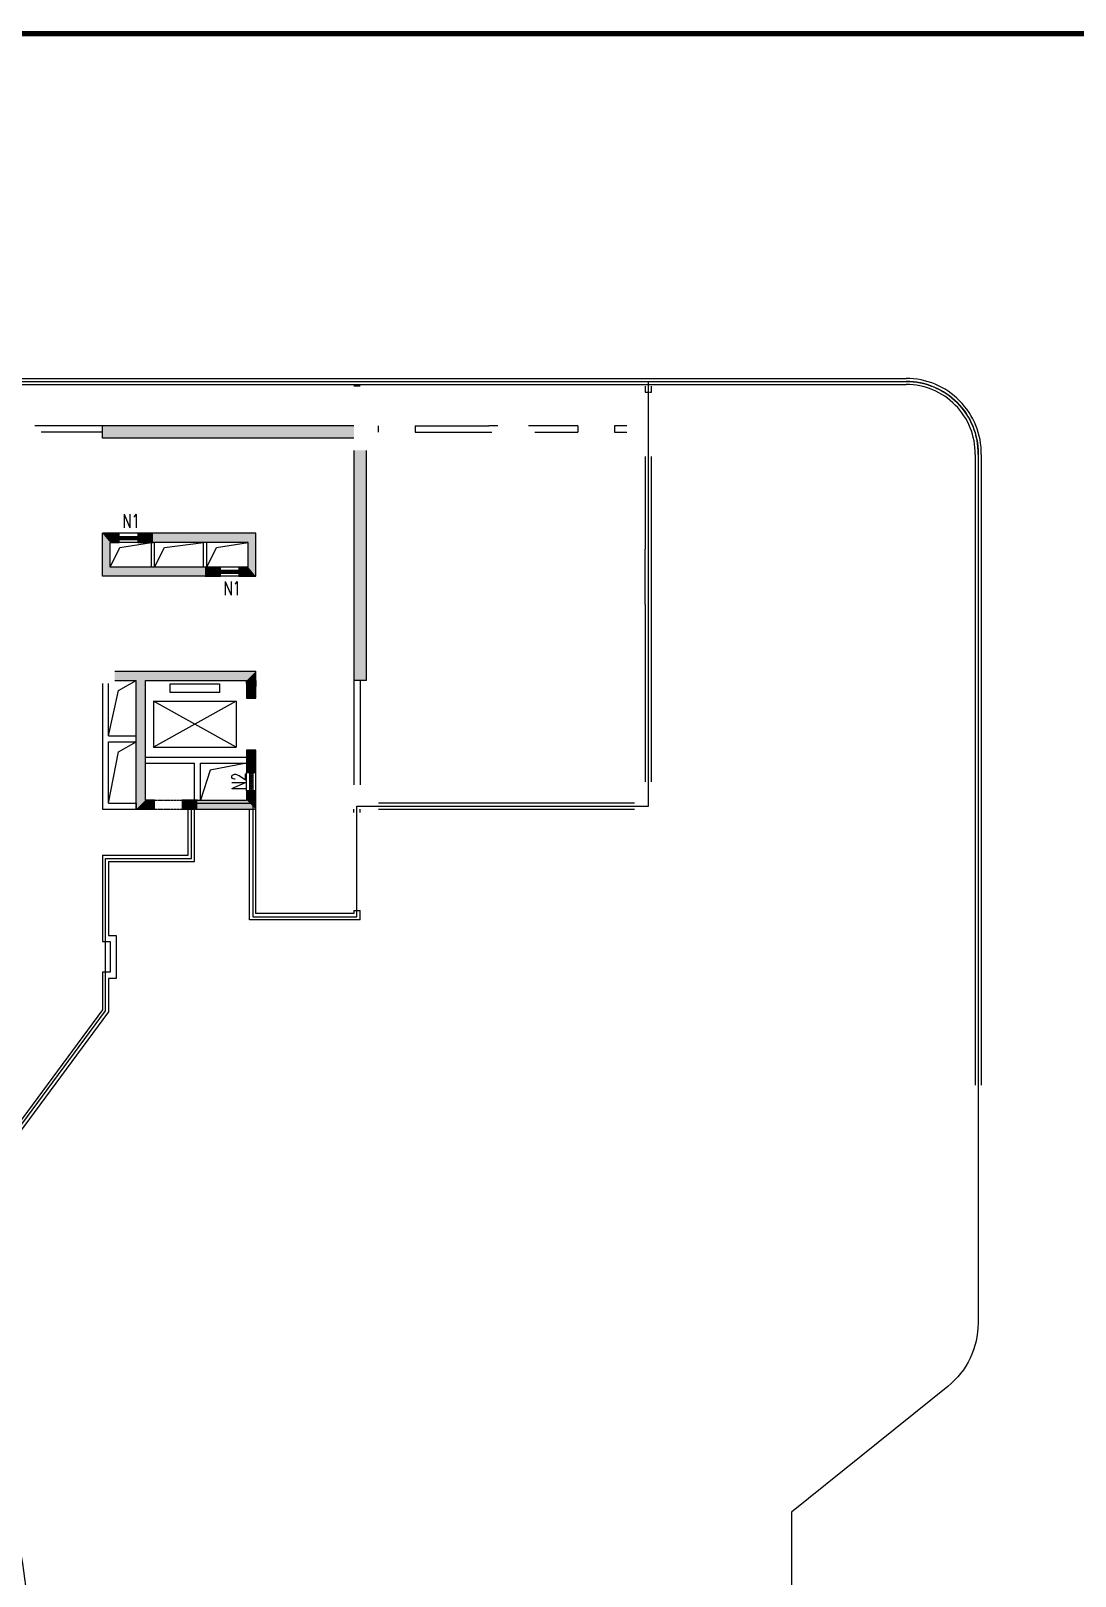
# Model space of a CAD drawing. Header units: inches. Extents: x 150046 to 186384, y -166880 to -113425.
# Drawn here: x 183524 to 184341, y -164647 to -163438 of the extents above; entities that cross this region are included whole.
import ezdxf

# ---------------------------------------------------------------- set-up
doc = ezdxf.new("R2010")
doc.units = ezdxf.units.IN
doc.header["$MEASUREMENT"] = 0
doc.linetypes.add('DASH', pattern=[0.35, 0.25, -0.1])
doc.linetypes.add('DOTE', pattern=[2.42, 2, -0.2, 0.02, -0.2])
doc.layers.add('MOS-门窗编号', color=7, linetype='Continuous')
doc.styles.add('_TCH_WINDOW', font='SIMPLEX', dxfattribs={"height": 3.5, "bigfont": 'GBCBIG'})

# ---------------------------------------------------------------- blocks, each defined once
blk = doc.blocks.new('$WINLIB2D$00000039')
at = {"color": 0}
for p, q in [((0.5, 0.5), (-0.5, 0.5)), ((-0.5, 0.167), (0.5, 0.167)), ((-0.452, -0.167), (-0.5, 0.084)), ((-0.384, -0.167), (-0.448, 0.167)), ((-0.316, -0.167), (-0.38, 0.167)), ((-0.248, -0.167), (-0.312, 0.167)), ((-0.18, -0.167), (-0.244, 0.167)), ((-0.112, -0.167), (-0.176, 0.167)), ((-0.044, -0.167), (-0.108, 0.167)), ((0.024, -0.167), (-0.04, 0.167)), ((0.092, -0.167), (0.028, 0.167)), ((0.16, -0.167), (0.096, 0.167)), ((0.228, -0.167), (0.164, 0.167)), ((0.296, -0.167), (0.232, 0.167)), ((0.364, -0.167), (0.3, 0.167)), ((0.432, -0.167), (0.368, 0.167)), ((0.5, -0.167), (0.436, 0.167)), ((-0.5, -0.167), (0.5, -0.167)), ((0.5, -0.5), (-0.5, -0.5))]:
    blk.add_line(p, q, dxfattribs=at)

msp = doc.modelspace()

# ---------------------------------------------------------------- hatches: boundary and pattern name
for points in [[(183776.6, -163756.9), (183776.6, -163747.3), (183579.8, -163747.3), (183579.8, -163756.9)], [(183786.2, -163766.5), (183776.6, -163766.5), (183776.6, -163912.9), (183786.2, -163912.9)], [(183579.8, -163864.9), (183585.8, -163857.7), (183585.8, -163838.5), (183579.8, -163831.3)], [(183585.8, -163838.5), (183593, -163838.5), (183593, -163831.3), (183579.8, -163831.3)], [(183619.4, -163831.3), (183607.4, -163831.3), (183607.4, -163838.5), (183619.4, -163838.5)], [(183660.2, -163838.5), (183660.2, -163831.3), (183619.4, -163831.3), (183619.4, -163838.5)], [(183693.8, -163838.5), (183699.8, -163831.3), (183660.2, -163831.3), (183660.2, -163838.5)], [(183693.8, -163857.7), (183699.8, -163864.9), (183699.8, -163831.3), (183693.8, -163838.5)], [(183619.4, -163864.9), (183619.4, -163857.7), (183585.8, -163857.7), (183579.8, -163864.9)], [(183660.2, -163864.9), (183660.2, -163857.7), (183619.4, -163857.7), (183619.4, -163864.9)], [(183660.2, -163864.9), (183672.2, -163864.9), (183672.2, -163857.7), (183660.2, -163857.7)], [(183693.8, -163857.7), (183686.6, -163857.7), (183686.6, -163864.9), (183699.8, -163864.9)], [(183786.2, -163912.9), (183776.6, -163912.9), (183776.6, -163946.5), (183786.2, -163946.5)], [(183589.4, -163939.3), (183589.4, -163946.5), (183606.2, -163946.5), (183610.2, -163944.1), (183611, -163939.3)], [(183606.2, -163992.1), (183613.4, -163992.1), (183613.4, -163946.5), (183610.2, -163944.1), (183606.2, -163946.5)], [(183610.2, -163944.1), (183613.4, -163946.5), (183692.6, -163946.5), (183699.8, -163939.3), (183611, -163939.3)], [(183692.6, -163948.9), (183699.8, -163948.9), (183699.8, -163939.3), (183692.6, -163946.5)], [(183692.6, -163948.9), (183692.6, -163960.3), (183699.8, -163960.3), (183699.8, -163948.9)], [(183606.2, -164008.9), (183613.4, -164008.9), (183613.4, -163992.1), (183606.2, -163992.1)], [(183606.2, -164047.3), (183613.4, -164040.1), (183613.4, -164008.9), (183606.2, -164008.9)], [(183699.8, -164008.9), (183699.8, -164001.1), (183692.6, -164001.1), (183692.6, -164008.9)], [(183692.6, -164008.9), (183692.6, -164018.5), (183699.8, -164018.5), (183699.8, -164008.9)], [(183699.8, -164047.3), (183699.8, -164032.9), (183692.6, -164032.9), (183692.6, -164040.1)], [(183606.2, -164047.3), (183620.6, -164047.3), (183620.6, -164040.1), (183613.4, -164040.1)], [(183654.2, -164040.1), (183642.2, -164040.1), (183642.2, -164047.3), (183654.2, -164047.3)], [(183654.2, -164040.1), (183654.2, -164047.3), (183699.8, -164047.3), (183692.6, -164040.1)]]:
    msp.add_hatch(color=256).paths.add_polyline_path(points)

# ---------------------------------------------------------------- linework, layer by layer
for p, q in [((182177, -163710.1), (184208.7, -163710.1)), ((182177, -163712.5), (184208.7, -163712.5)), ((182177, -163714.9), (184208.7, -163714.9)), ((184004.6, -163716.1), (184004.6, -163720.9)), ((184009.4, -163720.9), (184009.4, -163716.1)), ((183579.8, -163747.3), (183527, -163747.3)), ((183579.8, -163752.1), (183531.8, -163752.1)), ((183776.6, -163747.3), (183579.8, -163747.3)), ((183579.8, -163756.9), (183579.8, -163747.3)), ((183795.8, -163752.1), (183795.8, -163747.3)), ((183824.6, -163747.3), (183824.6, -163752.1)), ((183824.6, -163747.3), (183882.2, -163747.3, 72)), ((183824.6, -163752.1, 72), (183882.2, -163752.1, 72)), ((183889.3, -163747.3), (183882.2, -163747.3)), ((183882.2, -163752.1), (183884.5, -163752.1)), ((183951.8, -163747.3), (183913.3, -163747.3)), ((183918.1, -163752.1), (183951.8, -163752.1)), ((183951.8, -163747.3), (183951.8, -163752.1)), ((183990.2, -163747.3), (183980.6, -163747.3)), ((183980.6, -163747.3), (183980.6, -163752.1)), ((183980.6, -163752.1), (183990.2, -163752.1)), ((183776.6, -163756.9), (183579.8, -163756.9)), ((183776.6, -163766.5), (183776.6, -163912.9)), ((183786.2, -163766.5), (183786.2, -163912.9)), ((184004.6, -163771.3), (184004.6, -163843.8)), ((184009.4, -163843.8), (184009.4, -163771.3)), ((184262.6, -163769.6), (184262.6, -164263.1)), ((184265, -163769.7), (184265, -164263.2)), ((184267.4, -163769.7), (184267.4, -164263.2)), ((183579.8, -163864.9), (183579.8, -163831.3)), ((183593, -163831.3), (183579.8, -163831.3)), ((183585.8, -163857.7), (183585.8, -163838.5)), ((183585.8, -163838.5), (183593, -163838.5)), ((183593, -163838.5), (183593, -163831.3)), ((183619.4, -163831.3), (183607.4, -163831.3)), ((183607.4, -163831.3), (183607.4, -163838.5)), ((183607.4, -163838.5), (183619.4, -163838.5)), ((183618.2, -163857.7), (183618.2, -163838.5)), ((183660.2, -163831.3), (183619.4, -163831.3)), ((183660.2, -163838.5), (183619.4, -163838.5)), ((183620.6, -163857.7), (183620.6, -163838.5)), ((183659, -163857.7), (183659, -163838.5)), ((183699.8, -163831.3), (183660.2, -163831.3)), ((183693.8, -163838.5), (183660.2, -163838.5)), ((183661.4, -163857.7), (183661.4, -163838.5)), ((183693.8, -163857.7), (183693.8, -163838.5)), ((183699.8, -163864.9), (183699.8, -163831.3)), ((184004.6, -163887, 72), (184004.6, -163843.8, 72)), ((184009.4, -163887, 72), (184009.4, -163843.8, 72)), ((183619.4, -163864.9), (183579.8, -163864.9)), ((183619.4, -163857.7), (183585.8, -163857.7)), ((183660.2, -163857.7), (183619.4, -163857.7)), ((183660.2, -163864.9), (183619.4, -163864.9)), ((183672.2, -163857.7), (183660.2, -163857.7)), ((183660.2, -163864.9), (183672.2, -163864.9)), ((183672.2, -163864.9), (183672.2, -163857.7)), ((183693.8, -163857.7), (183686.6, -163857.7)), ((183686.6, -163857.7), (183686.6, -163864.9)), ((183686.6, -163864.9), (183699.8, -163864.9)), ((184004.6, -163887), (184004.6, -164025.7)), ((184009.4, -164025.7), (184009.4, -163887)), ((183776.6, -163912.9), (183776.6, -163946.5)), ((183786.2, -163910.5), (183786.2, -163915.3)), ((183786.2, -163912.9), (183786.2, -163946.5)), ((183579.8, -163948.9), (183579.8, -163951.3)), ((183579.8, -163948.9), (183579.8, -164047.3)), ((183584.6, -163989.7), (183584.6, -163948.9)), ((183589.4, -163939.3), (183611, -163939.3)), ((183589.4, -163946.5), (183606.2, -163946.5)), ((183606.2, -163992.1), (183606.2, -163946.5)), ((183611, -163939.3), (183699.8, -163939.3)), ((183613.4, -163946.5), (183692.6, -163946.5)), ((183613.4, -163992.1), (183613.4, -163946.5)), ((183632.7, -163956), (183632.7, -163949.1)), ((183632.7, -163949.1), (183671.5, -163949.1)), ((183671.5, -163949.1), (183671.5, -163956)), ((183692.6, -163948.9), (183692.6, -163946.5)), ((183692.6, -163948.9), (183692.6, -163960.3)), ((183699.8, -163948.9), (183699.8, -163939.3)), ((183699.8, -163946.5), (183699.8, -163951.3)), ((183699.8, -163960.3), (183699.8, -163948.9)), ((183776.6, -163946.5), (183776.6, -163946.5)), ((183786.2, -163946.5), (183776.6, -163946.5)), ((183776.6, -163946.5), (183776.6, -164028.1)), ((183781.4, -163946.5), (183781.4, -164028.1)), ((183671.5, -163956), (183632.7, -163956)), ((183692.6, -163960.3), (183699.8, -163960.3)), ((183619.7, -163962.7), (183619.7, -163998.7)), ((183619.7, -163962.7), (183684.5, -163962.7)), ((183684.5, -163962.7), (183619.7, -163998.7)), ((183684.5, -163998.7), (183619.7, -163962.7)), ((183684.5, -163962.7), (183684.5, -163998.7)), ((183584.6, -163989.7), (183606.2, -163989.7)), ((183584.6, -163994.5), (183606.2, -163994.5)), ((183584.6, -164042.5), (183584.6, -163994.5)), ((183606.2, -164008.9), (183606.2, -163992.1)), ((183613.4, -164008.9), (183613.4, -163992.1)), ((183606.2, -164047.3), (183606.2, -164008.9)), ((183613.4, -164006.5), (183654.2, -164006.5)), ((183613.4, -164040.1), (183613.4, -164008.9)), ((183619.7, -163998.7), (183684.5, -163998.7)), ((183654.2, -164006.5), (183692.6, -164006.5)), ((183699.8, -164001.1), (183692.6, -164001.1)), ((183692.6, -164001.1), (183692.6, -164008.9)), ((183692.6, -164008.9), (183692.6, -164018.5)), ((183699.8, -164008.9), (183699.8, -164001.1)), ((183699.8, -164018.5), (183699.8, -164008.9)), ((183613.4, -164011.3), (183651.8, -164011.3)), ((183651.8, -164040.1), (183651.8, -164011.3)), ((183656.6, -164040.1), (183656.6, -164011.3)), ((183656.6, -164011.3), (183692.6, -164011.3)), ((183692.6, -164018.5), (183699.8, -164018.5)), ((183699.8, -164032.9), (183692.6, -164032.9)), ((183692.6, -164032.9), (183692.6, -164040.1)), ((183699.8, -164047.3), (183699.8, -164032.9)), ((183584.6, -164042.5), (183606.2, -164042.5)), ((183606.2, -164042.5), (183606.2, -164047.3)), ((183620.6, -164040.1), (183613.4, -164040.1)), ((183620.6, -164047.3), (183620.6, -164040.1)), ((183654.2, -164040.1), (183642.2, -164040.1)), ((183642.2, -164040.1), (183642.2, -164047.3)), ((183654.2, -164040.1), (183692.6, -164040.1)), ((183996.2, -164042.5), (183795.8, -164042.5)), ((183579.8, -164047.3), (183606.2, -164047.3)), ((183606.2, -164047.3), (183620.6, -164047.3)), ((183642.2, -164047.3), (183654.2, -164047.3)), ((183654.2, -164047.3), (183699.8, -164047.3)), ((183695, -164133.7), (183695, -164047.3)), ((183699.8, -164128.9), (183699.8, -164047.3)), ((183776.6, -164049.7), (183776.6, -164047.3)), ((183781.4, -164049.7), (183781.4, -164047.3)), ((183795.8, -164047.3), (183996.2, -164047.3)), ((183776.6, -164128.9), (183699.8, -164128.9)), ((183776.6, -164126.5), (183776.6, -164128.9)), ((183776.6, -164126.5), (183781.4, -164126.5)), ((183781.4, -164133.7), (183781.4, -164126.5)), ((183781.4, -164133.7), (183695, -164133.7))]:
    msp.add_line(p, q)
at = {"linetype": 'DASH'}
for p, q in [((183781.4, -163716.1), (183776.6, -163716.1)), ((184004.6, -163720.9), (184009.4, -163720.9))]:
    msp.add_line(p, q, dxfattribs=at)
at = {"linetype": 'DOTE'}
for p, q in [((183620.6, -164040.1), (183642.2, -164040.1)), ((183620.6, -164047.3), (183642.2, -164047.3))]:
    msp.add_line(p, q, dxfattribs=at)
at = {"linetype": 'ByBlock'}
for p, q in [((183647, -164083.3), (183647, -164047.3)), ((183651.8, -164088.1), (183651.8, -164047.3)), ((183579.8, -164083.3), (183647, -164083.3)), ((183579.8, -164083.3), (183579.8, -164150.8)), ((183584.6, -164088.1), (183651.8, -164088.1)), ((183584.6, -164088.1), (183584.6, -164146)), ((183584.6, -164146), (183590.6, -164146)), ((183590.6, -164146), (183590.6, -164179.6)), ((183579.8, -164174.8), (183579.8, -164204.2)), ((183584.6, -164179.6), (183584.6, -164205.7)), ((183590.6, -164179.6), (183584.6, -164179.6)), ((183579.8, -164204.2), (183396.3, -164452.5)), ((183584.6, -164205.7), (183399.9, -164455.6))]:
    msp.add_line(p, q, dxfattribs=at)
at = {"const_width": 4.32}
msp.add_lwpolyline([(179851, -163440.4), (185665.1, -163440.4), (185665.1, -166031.8), (178312, -166031.8), (178312, -163440.4), (178545.1, -163440.4)], dxfattribs=at)
at = {"lineweight": -3}
msp.add_lwpolyline([(183520.7, -164666.8, 0.181815), (183446.6, -164498.5, 0.016036), (183398.1, -164454), (183582.2, -164204.9), (183582.2, -164085.7), (183649.4, -164085.7), (183649.4, -164042.5), (183695, -164042.5), (183697.4, -164042.5), (183697.4, -164128.9), (183697.4, -164131.3), (183779, -164131.3), (183779, -164047.3), (183779, -164044.9), (184007, -164044.9), (184007, -163712.5), (184208.7, -163712.5, -0.4144), (184265, -163768.9), (184265, -164449.3, -0.226913), (184241.3, -164498.8), (184118.9, -164597.3), (184118.9, -164688.2)], format="xyb", dxfattribs=at)
for points in [[(183571.7, -163775, 0, 0, 0), (183615.8, -163775, 2.88, 0, 0), (183626.6, -163775, 0, 0, 0)], [(183708, -163775, 0, 0, 0), (183663.9, -163775, 2.88, 0, 0), (183653.1, -163775, 0, 0, 0)], [(183571.7, -163813.2, 0, 0, 0), (183615.8, -163813.2, 2.88, 0, 0), (183626.6, -163813.2, 0, 0, 0)], [(183708, -163813.2, 0, 0, 0), (183663.9, -163813.2, 2.88, 0, 0), (183653.1, -163813.2, 0, 0, 0)], [(183571.7, -163883, 0, 0, 0), (183615.8, -163883, 2.88, 0, 0), (183626.6, -163883, 0, 0, 0)], [(183708, -163883, 0, 0, 0), (183663.9, -163883, 2.88, 0, 0), (183653.1, -163883, 0, 0, 0)], [(183571.7, -163921.2, 0, 0, 0), (183615.8, -163921.2, 2.88, 0, 0), (183626.6, -163921.2, 0, 0, 0)], [(183708, -163921.2, 0, 0, 0), (183663.9, -163921.2, 2.88, 0, 0), (183653.1, -163921.2, 0, 0, 0)]]:
    msp.add_lwpolyline(points, format="xyseb")
for points in [[(183585.8, -163857.7), (183593.5, -163842.4), (183618.2, -163838.5)], [(183620.6, -163857.7), (183628.3, -163842.4), (183659, -163838.5)], [(183661.4, -163857.7), (183669.1, -163842.4), (183693.8, -163838.5)], [(183584.6, -163989.7), (183592.4, -163954.2), (183606.2, -163946.5)], [(183584.6, -164042.5), (183592.4, -164002.2), (183606.2, -163994.5)], [(183692.6, -164011.3), (183664.1, -164016.7), (183656.6, -164040.1)]]:
    msp.add_lwpolyline(points)
at = {"linetype": 'ByBlock'}
msp.add_lwpolyline([(183579.8, -164150.8), (183585.8, -164150.8), (183585.8, -164174.8), (183579.8, -164174.8)], dxfattribs=at)
for radius, start in [(58.8, 359.2355), (56.4, 359.2194), (54, 359.2023)]:
    msp.add_arc((184208.7, -163768.9), radius, start, 90)

# ---------------------------------------------------------------- block references
ref = msp.add_blockref('$WINLIB2D$00000039', (183600.2, -163834.9), dxfattribs=dict(at, xscale=-14.4, yscale=7.2, zscale=7.2, rotation=180))
ref.add_attrib('A', 'N1', (183595.4, -163827.1), dxfattribs={"layer": 'MOS-门窗编号', "color": 0, "linetype": 'ByBlock', "height": 10.71, "style": '_TCH_WINDOW', "width": 0.705882})
ref = msp.add_blockref('$WINLIB2D$00000039', (183679.4, -163861.3), dxfattribs=dict(at, xscale=-14.4, yscale=7.2, zscale=7.2, rotation=180))
ref.add_attrib('A', 'N1', (183674.6, -163879.8), dxfattribs={"layer": 'MOS-门窗编号', "color": 0, "linetype": 'ByBlock', "height": 10.71, "style": '_TCH_WINDOW', "width": 0.705882})
ref = msp.add_blockref('$WINLIB2D$00000039', (183696.2, -164025.7), dxfattribs=dict(at, xscale=-14.4, yscale=-7.2, zscale=7.2, rotation=90))
ref.add_attrib('A', 'N2', (183691.8, -164032.2), dxfattribs={"layer": 'MOS-门窗编号', "color": 0, "linetype": 'ByBlock', "height": 10.71, "rotation": 90, "style": '_TCH_WINDOW', "width": 0.705882})

doc.saveas('drawing.dxf')
